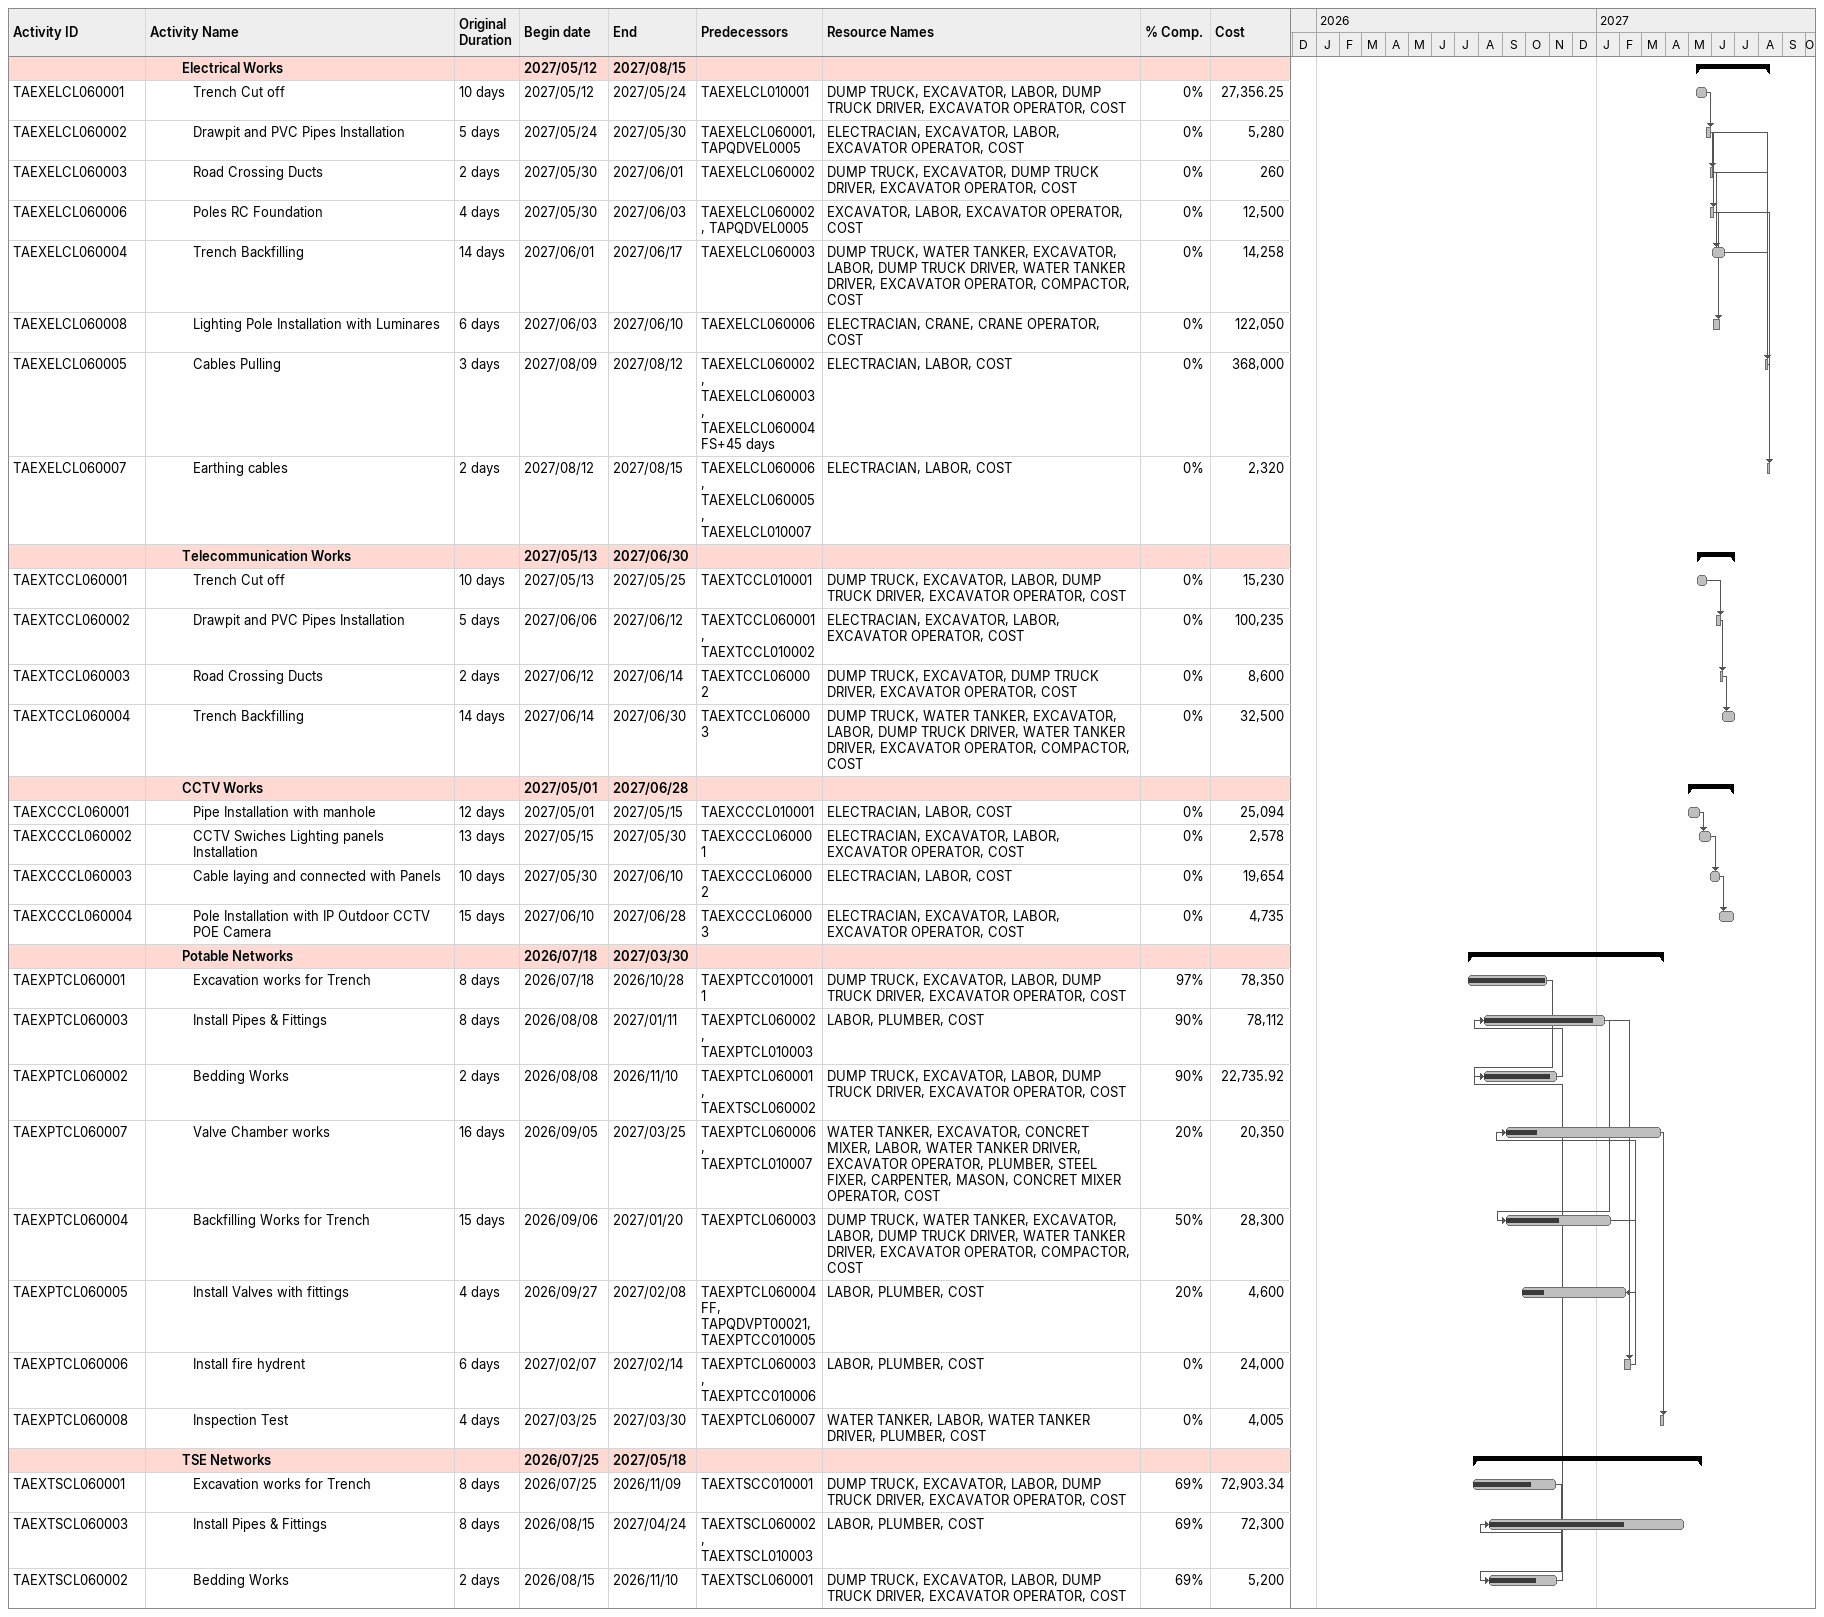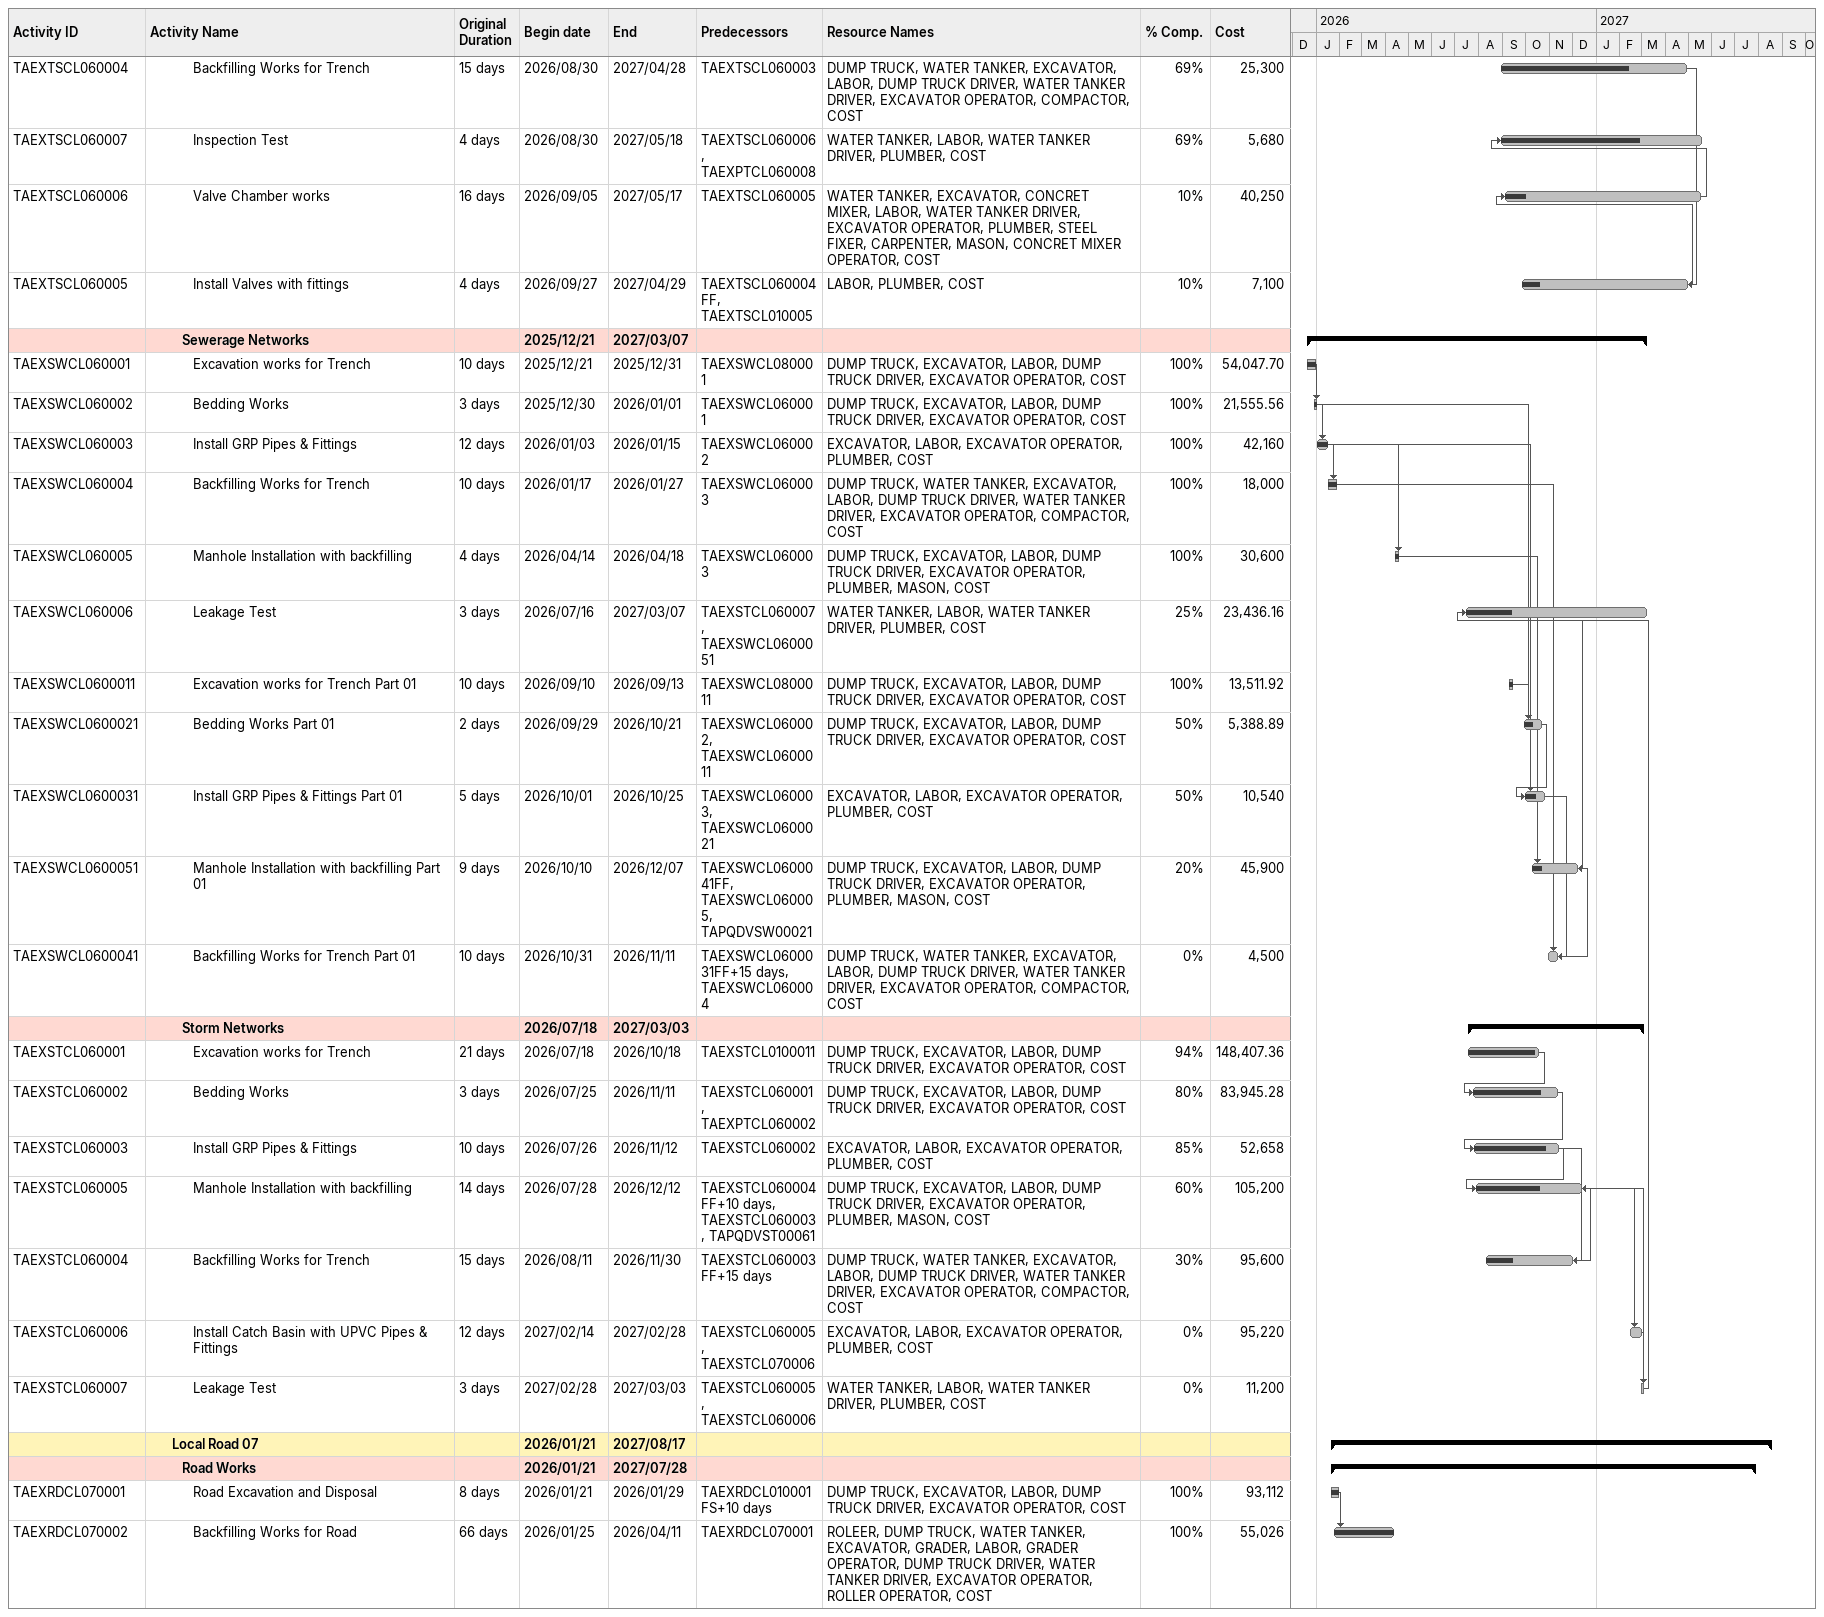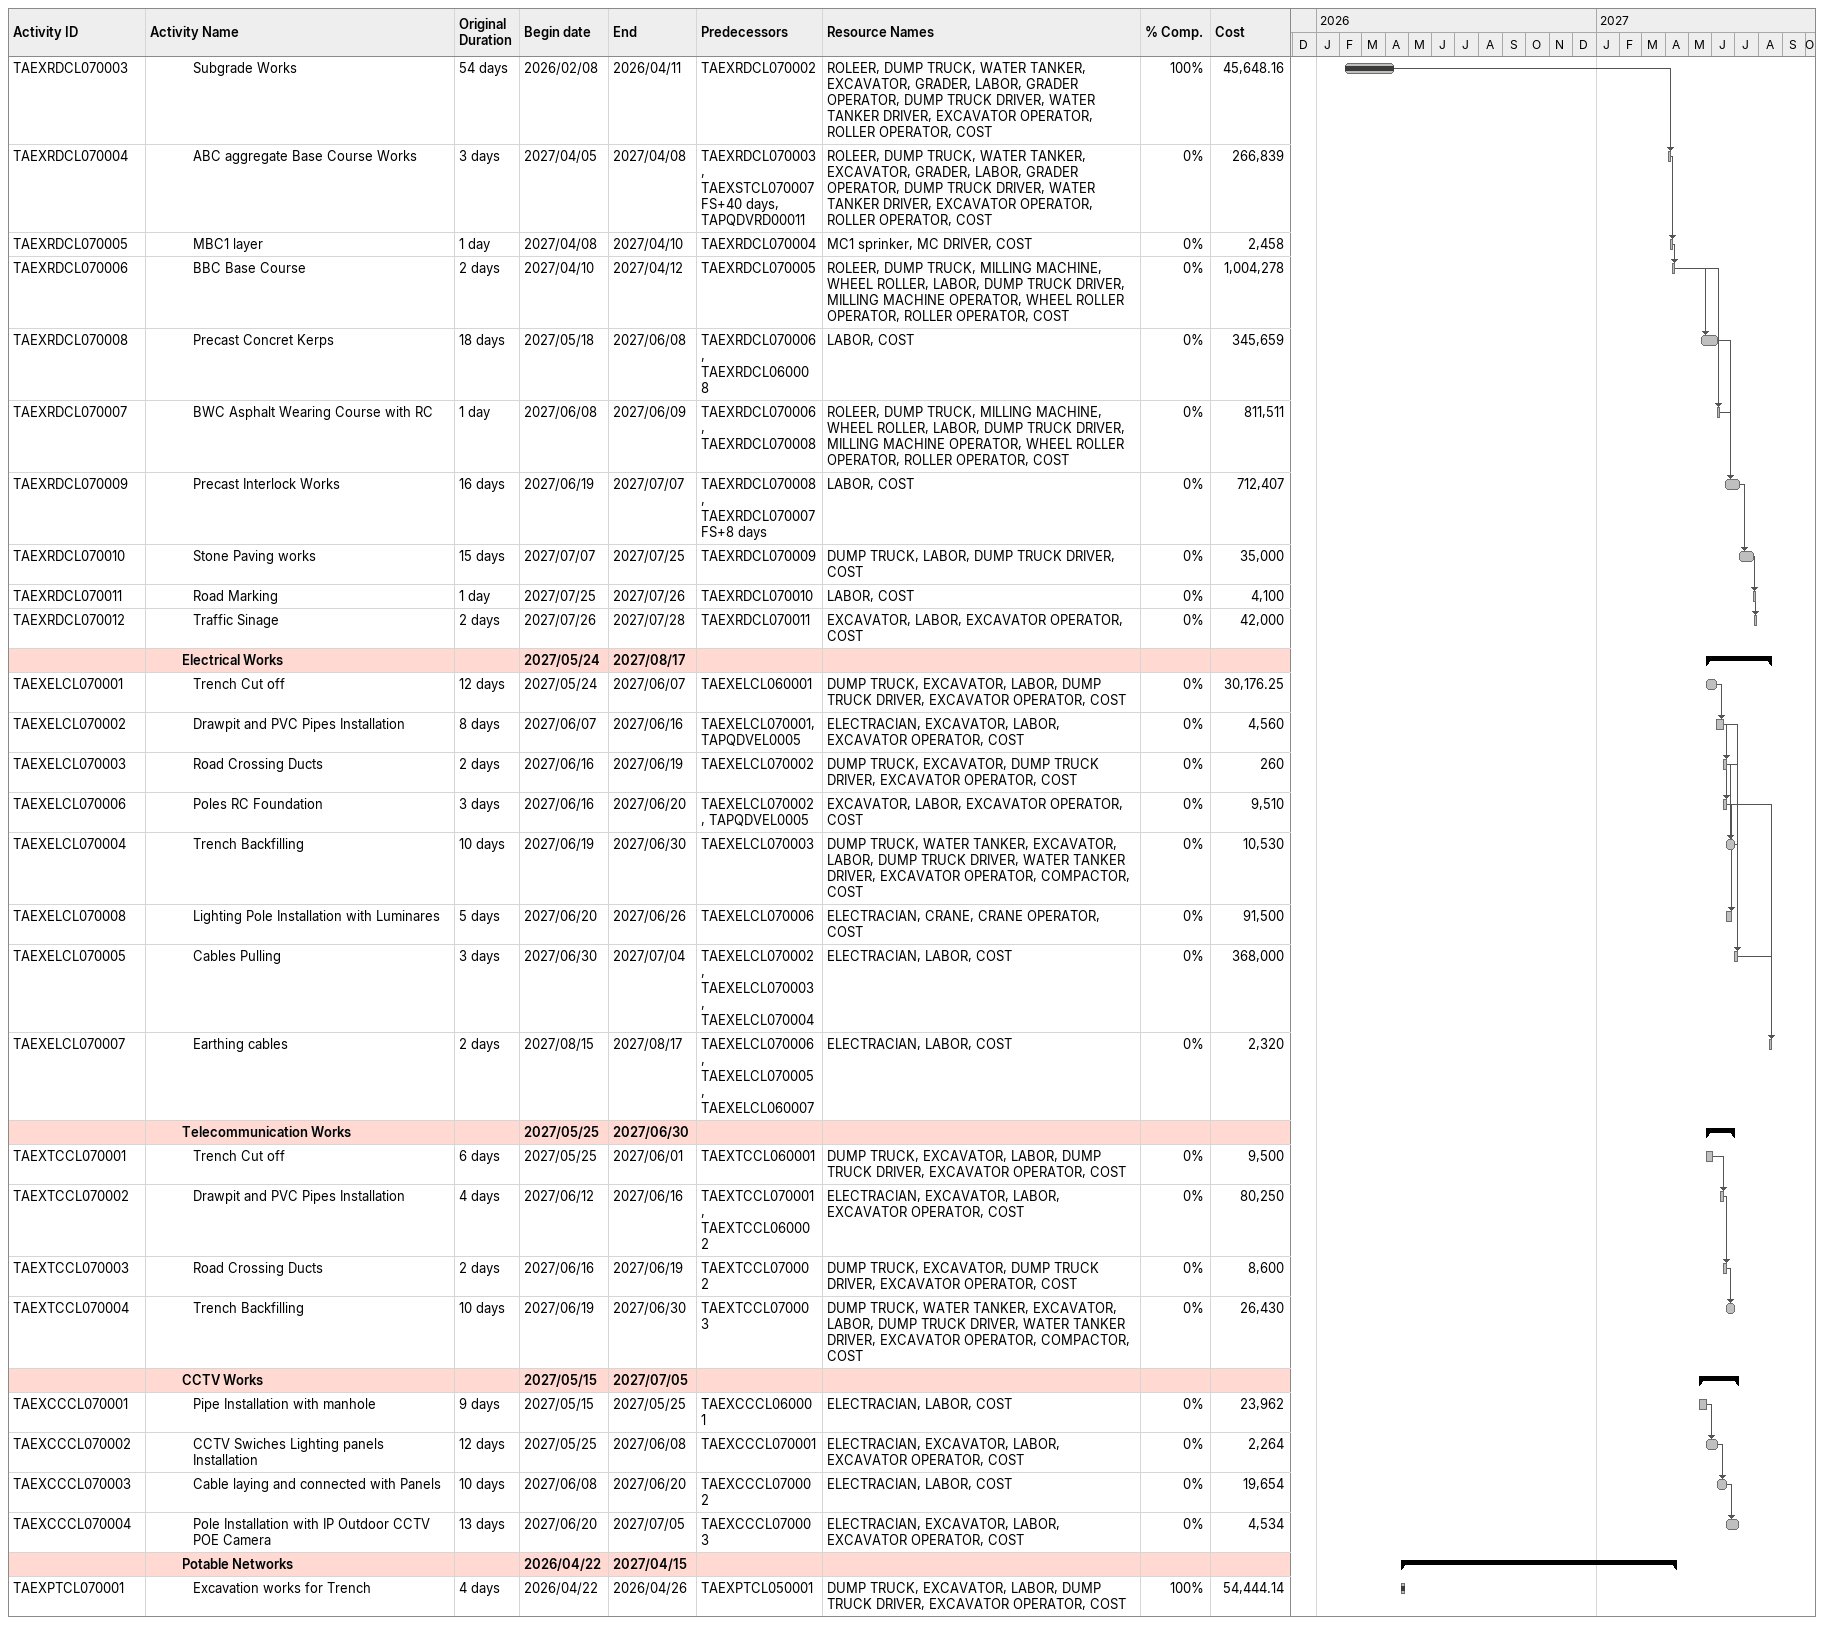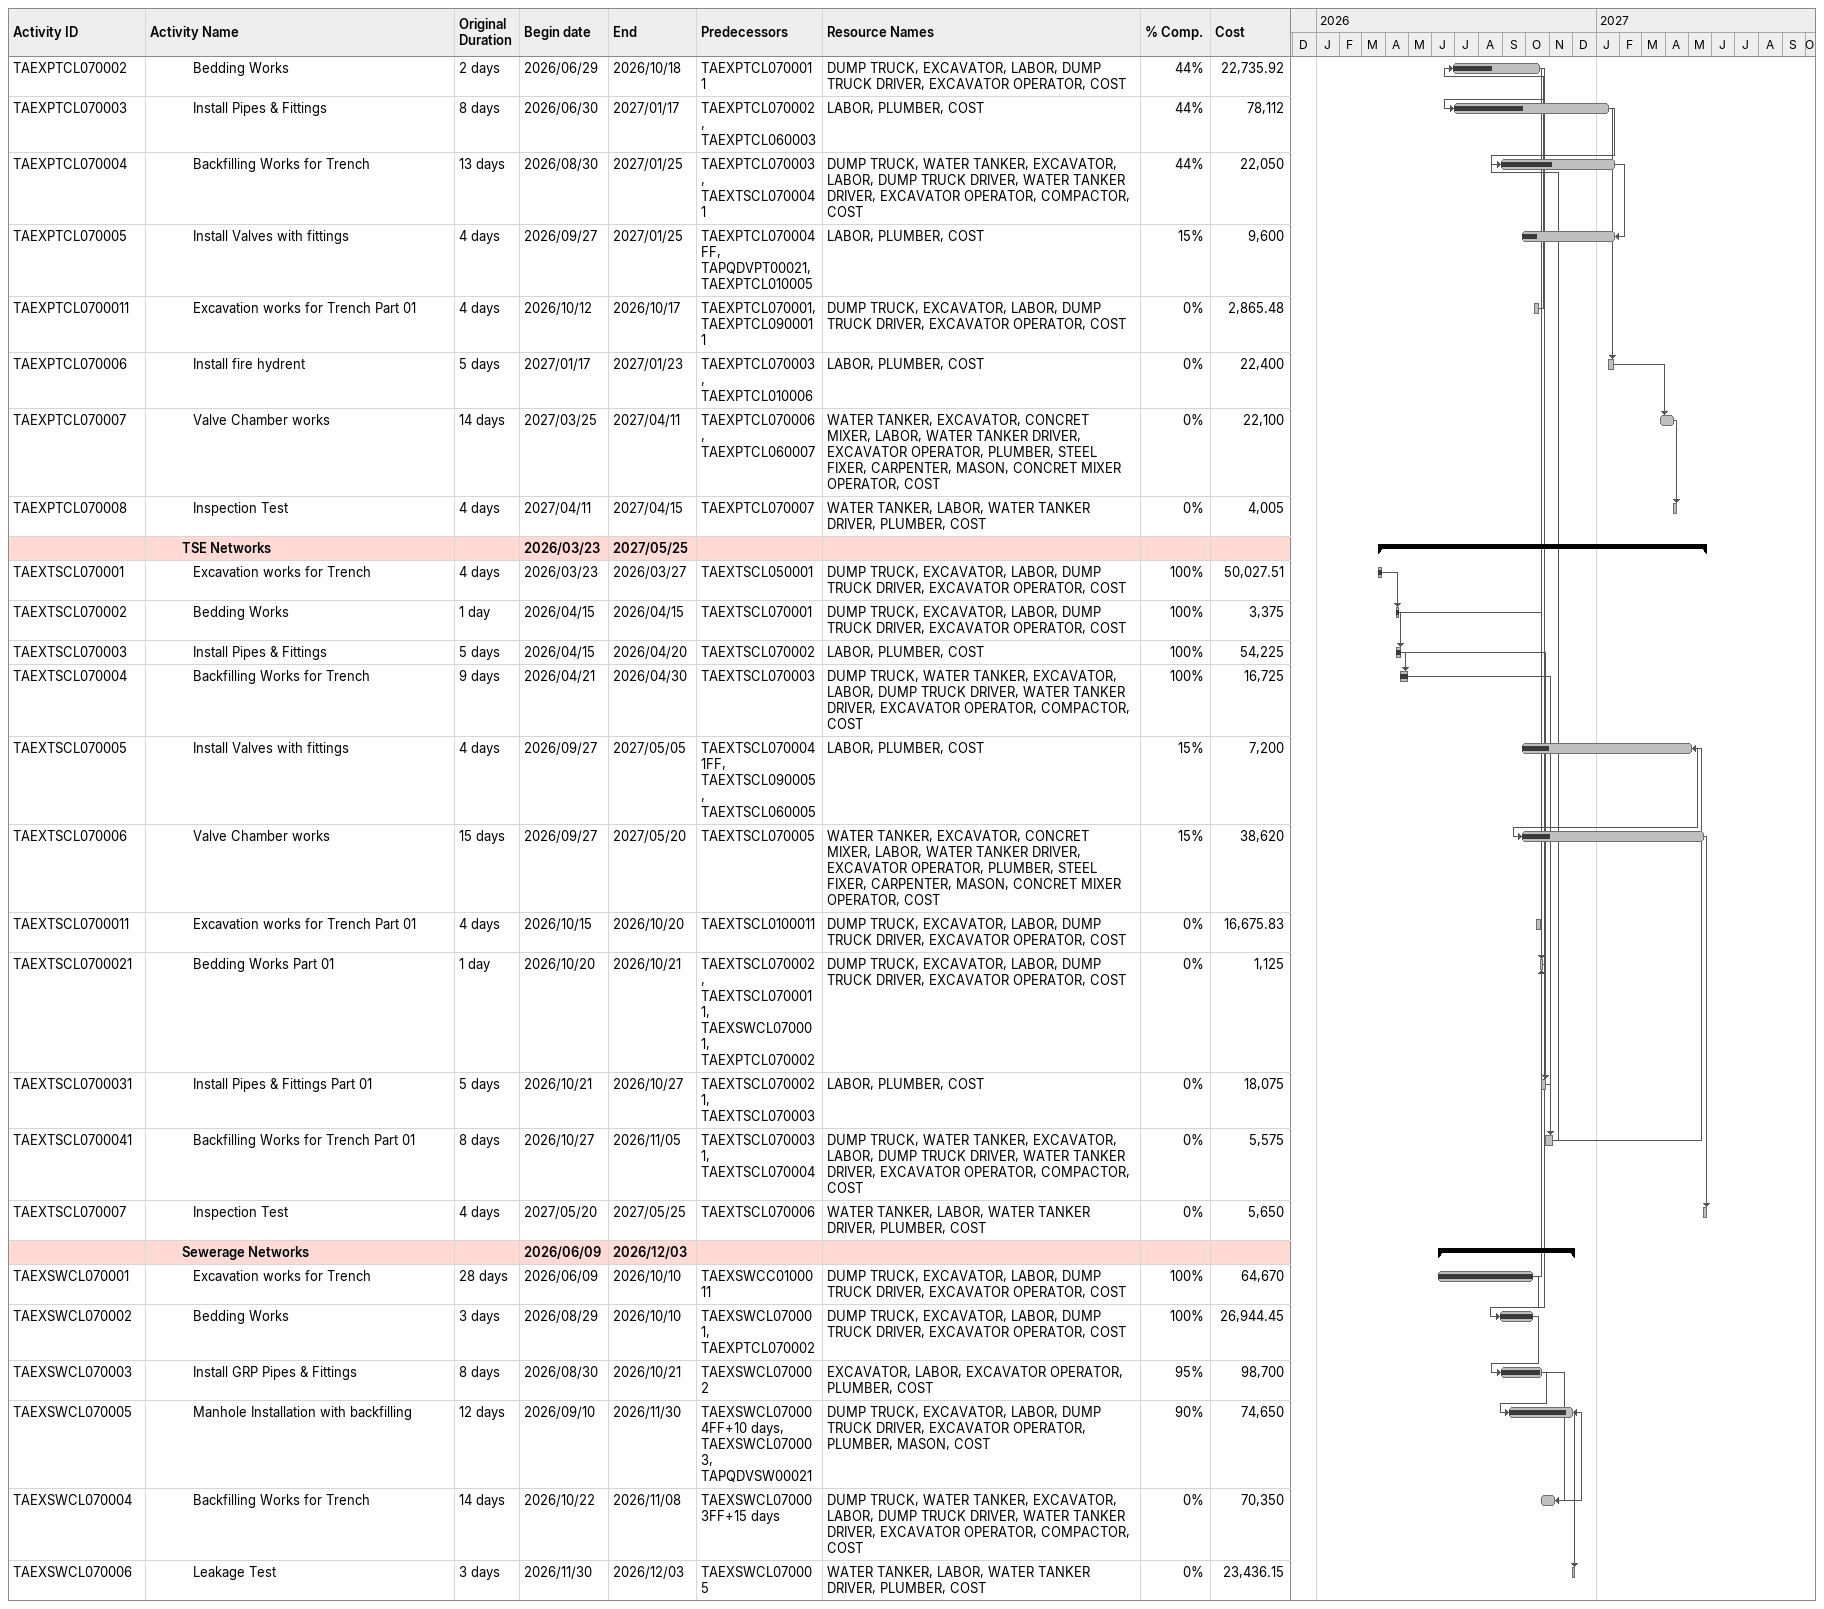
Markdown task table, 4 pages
| ID | Level | Task | Original duration | Start | Finish | Predecessors | Resources | % complete | Cost |
|---|---|---|---|---|---|---|---|---|---|
|  | 4 | **Electrical Works** |  | 2027-05-12 | 2027-08-15 |  |  |  |  |
| TAEXELCL060001 | 5 | Trench Cut off | 10d | 2027-05-12 | 2027-05-24 | TAEXELCL010001 | DUMP TRUCK, EXCAVATOR, LABOR, DUMP TRUCK DRIVER, EXCAVATOR OPERATOR, COST | 0 | 27356.25 |
| TAEXELCL060002 | 5 | Drawpit and PVC Pipes Installation | 5d | 2027-05-24 | 2027-05-30 | TAEXELCL060001, TAPQDVEL0005 | ELECTRACIAN, EXCAVATOR, LABOR, EXCAVATOR OPERATOR, COST | 0 | 5280 |
| TAEXELCL060003 | 5 | Road Crossing Ducts | 2d | 2027-05-30 | 2027-06-01 | TAEXELCL060002 | DUMP TRUCK, EXCAVATOR, DUMP TRUCK DRIVER, EXCAVATOR OPERATOR, COST | 0 | 260 |
| TAEXELCL060006 | 5 | Poles RC Foundation | 4d | 2027-05-30 | 2027-06-03 | TAEXELCL060002, TAPQDVEL0005 | EXCAVATOR, LABOR, EXCAVATOR OPERATOR, COST | 0 | 12500 |
| TAEXELCL060004 | 5 | Trench Backfilling | 14d | 2027-06-01 | 2027-06-17 | TAEXELCL060003 | DUMP TRUCK, WATER TANKER, EXCAVATOR, LABOR, DUMP TRUCK DRIVER, WATER TANKER DRIVER, EXCAVATOR OPERATOR, COMPACTOR, COST | 0 | 14258 |
| TAEXELCL060008 | 5 | Lighting Pole Installation with Luminares | 6d | 2027-06-03 | 2027-06-10 | TAEXELCL060006 | ELECTRACIAN, CRANE, CRANE OPERATOR, COST | 0 | 122050 |
| TAEXELCL060005 | 5 | Cables Pulling | 3d | 2027-08-09 | 2027-08-12 | TAEXELCL060002, TAEXELCL060003, TAEXELCL060004FS+45d | ELECTRACIAN, LABOR, COST | 0 | 368000 |
| TAEXELCL060007 | 5 | Earthing cables | 2d | 2027-08-12 | 2027-08-15 | TAEXELCL060006, TAEXELCL060005, TAEXELCL010007 | ELECTRACIAN, LABOR, COST | 0 | 2320 |
|  | 4 | **Telecommunication Works** |  | 2027-05-13 | 2027-06-30 |  |  |  |  |
| TAEXTCCL060001 | 5 | Trench Cut off | 10d | 2027-05-13 | 2027-05-25 | TAEXTCCL010001 | DUMP TRUCK, EXCAVATOR, LABOR, DUMP TRUCK DRIVER, EXCAVATOR OPERATOR, COST | 0 | 15230 |
| TAEXTCCL060002 | 5 | Drawpit and PVC Pipes Installation | 5d | 2027-06-06 | 2027-06-12 | TAEXTCCL060001, TAEXTCCL010002 | ELECTRACIAN, EXCAVATOR, LABOR, EXCAVATOR OPERATOR, COST | 0 | 100235 |
| TAEXTCCL060003 | 5 | Road Crossing Ducts | 2d | 2027-06-12 | 2027-06-14 | TAEXTCCL060002 | DUMP TRUCK, EXCAVATOR, DUMP TRUCK DRIVER, EXCAVATOR OPERATOR, COST | 0 | 8600 |
| TAEXTCCL060004 | 5 | Trench Backfilling | 14d | 2027-06-14 | 2027-06-30 | TAEXTCCL060003 | DUMP TRUCK, WATER TANKER, EXCAVATOR, LABOR, DUMP TRUCK DRIVER, WATER TANKER DRIVER, EXCAVATOR OPERATOR, COMPACTOR, COST | 0 | 32500 |
|  | 4 | **CCTV Works** |  | 2027-05-01 | 2027-06-28 |  |  |  |  |
| TAEXCCCL060001 | 5 | Pipe Installation with manhole | 12d | 2027-05-01 | 2027-05-15 | TAEXCCCL010001 | ELECTRACIAN, LABOR, COST | 0 | 25094 |
| TAEXCCCL060002 | 5 | CCTV Swiches Lighting panels Installation | 13d | 2027-05-15 | 2027-05-30 | TAEXCCCL060001 | ELECTRACIAN, EXCAVATOR, LABOR, EXCAVATOR OPERATOR, COST | 0 | 2578 |
| TAEXCCCL060003 | 5 | Cable laying and connected with Panels | 10d | 2027-05-30 | 2027-06-10 | TAEXCCCL060002 | ELECTRACIAN, LABOR, COST | 0 | 19654 |
| TAEXCCCL060004 | 5 | Pole Installation with IP Outdoor CCTV POE Camera | 15d | 2027-06-10 | 2027-06-28 | TAEXCCCL060003 | ELECTRACIAN, EXCAVATOR, LABOR, EXCAVATOR OPERATOR, COST | 0 | 4735 |
|  | 4 | **Potable Networks** |  | 2026-07-18 | 2027-03-30 |  |  |  |  |
| TAEXPTCL060001 | 5 | Excavation works for Trench | 8d | 2026-07-18 | 2026-10-28 | TAEXPTCC0100011 | DUMP TRUCK, EXCAVATOR, LABOR, DUMP TRUCK DRIVER, EXCAVATOR OPERATOR, COST | 97 | 78350 |
| TAEXPTCL060003 | 5 | Install Pipes & Fittings | 8d | 2026-08-08 | 2027-01-11 | TAEXPTCL060002, TAEXPTCL010003 | LABOR, PLUMBER, COST | 90 | 78112 |
| TAEXPTCL060002 | 5 | Bedding Works | 2d | 2026-08-08 | 2026-11-10 | TAEXPTCL060001, TAEXTSCL060002 | DUMP TRUCK, EXCAVATOR, LABOR, DUMP TRUCK DRIVER, EXCAVATOR OPERATOR, COST | 90 | 22735.92 |
| TAEXPTCL060007 | 5 | Valve Chamber works | 16d | 2026-09-05 | 2027-03-25 | TAEXPTCL060006, TAEXPTCL010007 | WATER TANKER, EXCAVATOR, CONCRET MIXER, LABOR, WATER TANKER DRIVER, EXCAVATOR OPERATOR, PLUMBER, STEEL FIXER, CARPENTER, MASON, CONCRET MIXER OPERATOR, COST | 20 | 20350 |
| TAEXPTCL060004 | 5 | Backfilling Works for Trench | 15d | 2026-09-06 | 2027-01-20 | TAEXPTCL060003 | DUMP TRUCK, WATER TANKER, EXCAVATOR, LABOR, DUMP TRUCK DRIVER, WATER TANKER DRIVER, EXCAVATOR OPERATOR, COMPACTOR, COST | 50 | 28300 |
| TAEXPTCL060005 | 5 | Install Valves with fittings | 4d | 2026-09-27 | 2027-02-08 | TAEXPTCL060004FF, TAPQDVPT00021, TAEXPTCC010005 | LABOR, PLUMBER, COST | 20 | 4600 |
| TAEXPTCL060006 | 5 | Install fire hydrent | 6d | 2027-02-07 | 2027-02-14 | TAEXPTCL060003, TAEXPTCC010006 | LABOR, PLUMBER, COST | 0 | 24000 |
| TAEXPTCL060008 | 5 | Inspection Test | 4d | 2027-03-25 | 2027-03-30 | TAEXPTCL060007 | WATER TANKER, LABOR, WATER TANKER DRIVER, PLUMBER, COST | 0 | 4005 |
|  | 4 | **TSE Networks** |  | 2026-07-25 | 2027-05-18 |  |  |  |  |
| TAEXTSCL060001 | 5 | Excavation works for Trench | 8d | 2026-07-25 | 2026-11-09 | TAEXTSCC010001 | DUMP TRUCK, EXCAVATOR, LABOR, DUMP TRUCK DRIVER, EXCAVATOR OPERATOR, COST | 69 | 72903.34 |
| TAEXTSCL060003 | 5 | Install Pipes & Fittings | 8d | 2026-08-15 | 2027-04-24 | TAEXTSCL060002, TAEXTSCL010003 | LABOR, PLUMBER, COST | 69 | 72300 |
| TAEXTSCL060002 | 5 | Bedding Works | 2d | 2026-08-15 | 2026-11-10 | TAEXTSCL060001 | DUMP TRUCK, EXCAVATOR, LABOR, DUMP TRUCK DRIVER, EXCAVATOR OPERATOR, COST | 69 | 5200 |
| TAEXTSCL060004 | 5 | Backfilling Works for Trench | 15d | 2026-08-30 | 2027-04-28 | TAEXTSCL060003 | DUMP TRUCK, WATER TANKER, EXCAVATOR, LABOR, DUMP TRUCK DRIVER, WATER TANKER DRIVER, EXCAVATOR OPERATOR, COMPACTOR, COST | 69 | 25300 |
| TAEXTSCL060007 | 5 | Inspection Test | 4d | 2026-08-30 | 2027-05-18 | TAEXTSCL060006, TAEXPTCL060008 | WATER TANKER, LABOR, WATER TANKER DRIVER, PLUMBER, COST | 69 | 5680 |
| TAEXTSCL060006 | 5 | Valve Chamber works | 16d | 2026-09-05 | 2027-05-17 | TAEXTSCL060005 | WATER TANKER, EXCAVATOR, CONCRET MIXER, LABOR, WATER TANKER DRIVER, EXCAVATOR OPERATOR, PLUMBER, STEEL FIXER, CARPENTER, MASON, CONCRET MIXER OPERATOR, COST | 10 | 40250 |
| TAEXTSCL060005 | 5 | Install Valves with fittings | 4d | 2026-09-27 | 2027-04-29 | TAEXTSCL060004FF, TAEXTSCL010005 | LABOR, PLUMBER, COST | 10 | 7100 |
|  | 4 | **Sewerage Networks** |  | 2025-12-21 | 2027-03-07 |  |  |  |  |
| TAEXSWCL060001 | 5 | Excavation works for Trench | 10d | 2025-12-21 | 2025-12-31 | TAEXSWCL080001 | DUMP TRUCK, EXCAVATOR, LABOR, DUMP TRUCK DRIVER, EXCAVATOR OPERATOR, COST | 100 | 54047.70 |
| TAEXSWCL060002 | 5 | Bedding Works | 3d | 2025-12-30 | 2026-01-01 | TAEXSWCL060001 | DUMP TRUCK, EXCAVATOR, LABOR, DUMP TRUCK DRIVER, EXCAVATOR OPERATOR, COST | 100 | 21555.56 |
| TAEXSWCL060003 | 5 | Install GRP Pipes & Fittings | 12d | 2026-01-03 | 2026-01-15 | TAEXSWCL060002 | EXCAVATOR, LABOR, EXCAVATOR OPERATOR, PLUMBER, COST | 100 | 42160 |
| TAEXSWCL060004 | 5 | Backfilling Works for Trench | 10d | 2026-01-17 | 2026-01-27 | TAEXSWCL060003 | DUMP TRUCK, WATER TANKER, EXCAVATOR, LABOR, DUMP TRUCK DRIVER, WATER TANKER DRIVER, EXCAVATOR OPERATOR, COMPACTOR, COST | 100 | 18000 |
| TAEXSWCL060005 | 5 | Manhole Installation with backfilling | 4d | 2026-04-14 | 2026-04-18 | TAEXSWCL060003 | DUMP TRUCK, EXCAVATOR, LABOR, DUMP TRUCK DRIVER, EXCAVATOR OPERATOR, PLUMBER, MASON, COST | 100 | 30600 |
| TAEXSWCL060006 | 5 | Leakage Test | 3d | 2026-07-16 | 2027-03-07 | TAEXSTCL060007, TAEXSWCL0600051 | WATER TANKER, LABOR, WATER TANKER DRIVER, PLUMBER, COST | 25 | 23436.16 |
| TAEXSWCL0600011 | 5 | Excavation works for Trench Part 01 | 10d | 2026-09-10 | 2026-09-13 | TAEXSWCL0800011 | DUMP TRUCK, EXCAVATOR, LABOR, DUMP TRUCK DRIVER, EXCAVATOR OPERATOR, COST | 100 | 13511.92 |
| TAEXSWCL0600021 | 5 | Bedding Works Part 01 | 2d | 2026-09-29 | 2026-10-21 | TAEXSWCL060002, TAEXSWCL0600011 | DUMP TRUCK, EXCAVATOR, LABOR, DUMP TRUCK DRIVER, EXCAVATOR OPERATOR, COST | 50 | 5388.89 |
| TAEXSWCL0600031 | 5 | Install GRP Pipes & Fittings Part 01 | 5d | 2026-10-01 | 2026-10-25 | TAEXSWCL060003, TAEXSWCL0600021 | EXCAVATOR, LABOR, EXCAVATOR OPERATOR, PLUMBER, COST | 50 | 10540 |
| TAEXSWCL0600051 | 5 | Manhole Installation with backfilling Part 01 | 9d | 2026-10-10 | 2026-12-07 | TAEXSWCL0600041FF, TAEXSWCL060005, TAPQDVSW00021 | DUMP TRUCK, EXCAVATOR, LABOR, DUMP TRUCK DRIVER, EXCAVATOR OPERATOR, PLUMBER, MASON, COST | 20 | 45900 |
| TAEXSWCL0600041 | 5 | Backfilling Works for Trench Part 01 | 10d | 2026-10-31 | 2026-11-11 | TAEXSWCL0600031FF+15d, TAEXSWCL060004 | DUMP TRUCK, WATER TANKER, EXCAVATOR, LABOR, DUMP TRUCK DRIVER, WATER TANKER DRIVER, EXCAVATOR OPERATOR, COMPACTOR, COST | 0 | 4500 |
|  | 4 | **Storm Networks** |  | 2026-07-18 | 2027-03-03 |  |  |  |  |
| TAEXSTCL060001 | 5 | Excavation works for Trench | 21d | 2026-07-18 | 2026-10-18 | TAEXSTCL0100011 | DUMP TRUCK, EXCAVATOR, LABOR, DUMP TRUCK DRIVER, EXCAVATOR OPERATOR, COST | 94 | 148407.36 |
| TAEXSTCL060002 | 5 | Bedding Works | 3d | 2026-07-25 | 2026-11-11 | TAEXSTCL060001, TAEXPTCL060002 | DUMP TRUCK, EXCAVATOR, LABOR, DUMP TRUCK DRIVER, EXCAVATOR OPERATOR, COST | 80 | 83945.28 |
| TAEXSTCL060003 | 5 | Install GRP Pipes & Fittings | 10d | 2026-07-26 | 2026-11-12 | TAEXSTCL060002 | EXCAVATOR, LABOR, EXCAVATOR OPERATOR, PLUMBER, COST | 85 | 52658 |
| TAEXSTCL060005 | 5 | Manhole Installation with backfilling | 14d | 2026-07-28 | 2026-12-12 | TAEXSTCL060004FF+10d, TAEXSTCL060003, TAPQDVST00061 | DUMP TRUCK, EXCAVATOR, LABOR, DUMP TRUCK DRIVER, EXCAVATOR OPERATOR, PLUMBER, MASON, COST | 60 | 105200 |
| TAEXSTCL060004 | 5 | Backfilling Works for Trench | 15d | 2026-08-11 | 2026-11-30 | TAEXSTCL060003FF+15d | DUMP TRUCK, WATER TANKER, EXCAVATOR, LABOR, DUMP TRUCK DRIVER, WATER TANKER DRIVER, EXCAVATOR OPERATOR, COMPACTOR, COST | 30 | 95600 |
| TAEXSTCL060006 | 5 | Install Catch Basin with UPVC Pipes & Fittings | 12d | 2027-02-14 | 2027-02-28 | TAEXSTCL060005, TAEXSTCL070006 | EXCAVATOR, LABOR, EXCAVATOR OPERATOR, PLUMBER, COST | 0 | 95220 |
| TAEXSTCL060007 | 5 | Leakage Test | 3d | 2027-02-28 | 2027-03-03 | TAEXSTCL060005, TAEXSTCL060006 | WATER TANKER, LABOR, WATER TANKER DRIVER, PLUMBER, COST | 0 | 11200 |
|  | 3 | **Local Road 07** |  | 2026-01-21 | 2027-08-17 |  |  |  |  |
|  | 4 | **Road Works** |  | 2026-01-21 | 2027-07-28 |  |  |  |  |
| TAEXRDCL070001 | 5 | Road Excavation and Disposal | 8d | 2026-01-21 | 2026-01-29 | TAEXRDCL010001FS+10d | DUMP TRUCK, EXCAVATOR, LABOR, DUMP TRUCK DRIVER, EXCAVATOR OPERATOR, COST | 100 | 93112 |
| TAEXRDCL070002 | 5 | Backfilling Works for Road | 66d | 2026-01-25 | 2026-04-11 | TAEXRDCL070001 | ROLEER, DUMP TRUCK, WATER TANKER, EXCAVATOR, GRADER, LABOR, GRADER OPERATOR, DUMP TRUCK DRIVER, WATER TANKER DRIVER, EXCAVATOR OPERATOR, ROLLER OPERATOR, COST | 100 | 55026 |
| TAEXRDCL070003 | 5 | Subgrade Works | 54d | 2026-02-08 | 2026-04-11 | TAEXRDCL070002 | ROLEER, DUMP TRUCK, WATER TANKER, EXCAVATOR, GRADER, LABOR, GRADER OPERATOR, DUMP TRUCK DRIVER, WATER TANKER DRIVER, EXCAVATOR OPERATOR, ROLLER OPERATOR, COST | 100 | 45648.16 |
| TAEXRDCL070004 | 5 | ABC aggregate Base Course Works | 3d | 2027-04-05 | 2027-04-08 | TAEXRDCL070003, TAEXSTCL070007FS+40d, TAPQDVRD00011 | ROLEER, DUMP TRUCK, WATER TANKER, EXCAVATOR, GRADER, LABOR, GRADER OPERATOR, DUMP TRUCK DRIVER, WATER TANKER DRIVER, EXCAVATOR OPERATOR, ROLLER OPERATOR, COST | 0 | 266839 |
| TAEXRDCL070005 | 5 | MBC1 layer | 1d | 2027-04-08 | 2027-04-10 | TAEXRDCL070004 | MC1 sprinker, MC DRIVER, COST | 0 | 2458 |
| TAEXRDCL070006 | 5 | BBC Base Course | 2d | 2027-04-10 | 2027-04-12 | TAEXRDCL070005 | ROLEER, DUMP TRUCK, MILLING MACHINE, WHEEL ROLLER, LABOR, DUMP TRUCK DRIVER, MILLING MACHINE OPERATOR, WHEEL ROLLER OPERATOR, ROLLER OPERATOR, COST | 0 | 1004278 |
| TAEXRDCL070008 | 5 | Precast Concret Kerps | 18d | 2027-05-18 | 2027-06-08 | TAEXRDCL070006, TAEXRDCL060008 | LABOR, COST | 0 | 345659 |
| TAEXRDCL070007 | 5 | BWC Asphalt Wearing Course with RC | 1d | 2027-06-08 | 2027-06-09 | TAEXRDCL070006, TAEXRDCL070008 | ROLEER, DUMP TRUCK, MILLING MACHINE, WHEEL ROLLER, LABOR, DUMP TRUCK DRIVER, MILLING MACHINE OPERATOR, WHEEL ROLLER OPERATOR, ROLLER OPERATOR, COST | 0 | 811511 |
| TAEXRDCL070009 | 5 | Precast Interlock Works | 16d | 2027-06-19 | 2027-07-07 | TAEXRDCL070008, TAEXRDCL070007FS+8d | LABOR, COST | 0 | 712407 |
| TAEXRDCL070010 | 5 | Stone Paving works | 15d | 2027-07-07 | 2027-07-25 | TAEXRDCL070009 | DUMP TRUCK, LABOR, DUMP TRUCK DRIVER, COST | 0 | 35000 |
| TAEXRDCL070011 | 5 | Road Marking | 1d | 2027-07-25 | 2027-07-26 | TAEXRDCL070010 | LABOR, COST | 0 | 4100 |
| TAEXRDCL070012 | 5 | Traffic Sinage | 2d | 2027-07-26 | 2027-07-28 | TAEXRDCL070011 | EXCAVATOR, LABOR, EXCAVATOR OPERATOR, COST | 0 | 42000 |
|  | 4 | **Electrical Works** |  | 2027-05-24 | 2027-08-17 |  |  |  |  |
| TAEXELCL070001 | 5 | Trench Cut off | 12d | 2027-05-24 | 2027-06-07 | TAEXELCL060001 | DUMP TRUCK, EXCAVATOR, LABOR, DUMP TRUCK DRIVER, EXCAVATOR OPERATOR, COST | 0 | 30176.25 |
| TAEXELCL070002 | 5 | Drawpit and PVC Pipes Installation | 8d | 2027-06-07 | 2027-06-16 | TAEXELCL070001, TAPQDVEL0005 | ELECTRACIAN, EXCAVATOR, LABOR, EXCAVATOR OPERATOR, COST | 0 | 4560 |
| TAEXELCL070003 | 5 | Road Crossing Ducts | 2d | 2027-06-16 | 2027-06-19 | TAEXELCL070002 | DUMP TRUCK, EXCAVATOR, DUMP TRUCK DRIVER, EXCAVATOR OPERATOR, COST | 0 | 260 |
| TAEXELCL070006 | 5 | Poles RC Foundation | 3d | 2027-06-16 | 2027-06-20 | TAEXELCL070002, TAPQDVEL0005 | EXCAVATOR, LABOR, EXCAVATOR OPERATOR, COST | 0 | 9510 |
| TAEXELCL070004 | 5 | Trench Backfilling | 10d | 2027-06-19 | 2027-06-30 | TAEXELCL070003 | DUMP TRUCK, WATER TANKER, EXCAVATOR, LABOR, DUMP TRUCK DRIVER, WATER TANKER DRIVER, EXCAVATOR OPERATOR, COMPACTOR, COST | 0 | 10530 |
| TAEXELCL070008 | 5 | Lighting Pole Installation with Luminares | 5d | 2027-06-20 | 2027-06-26 | TAEXELCL070006 | ELECTRACIAN, CRANE, CRANE OPERATOR, COST | 0 | 91500 |
| TAEXELCL070005 | 5 | Cables Pulling | 3d | 2027-06-30 | 2027-07-04 | TAEXELCL070002, TAEXELCL070003, TAEXELCL070004 | ELECTRACIAN, LABOR, COST | 0 | 368000 |
| TAEXELCL070007 | 5 | Earthing cables | 2d | 2027-08-15 | 2027-08-17 | TAEXELCL070006, TAEXELCL070005, TAEXELCL060007 | ELECTRACIAN, LABOR, COST | 0 | 2320 |
|  | 4 | **Telecommunication Works** |  | 2027-05-25 | 2027-06-30 |  |  |  |  |
| TAEXTCCL070001 | 5 | Trench Cut off | 6d | 2027-05-25 | 2027-06-01 | TAEXTCCL060001 | DUMP TRUCK, EXCAVATOR, LABOR, DUMP TRUCK DRIVER, EXCAVATOR OPERATOR, COST | 0 | 9500 |
| TAEXTCCL070002 | 5 | Drawpit and PVC Pipes Installation | 4d | 2027-06-12 | 2027-06-16 | TAEXTCCL070001, TAEXTCCL060002 | ELECTRACIAN, EXCAVATOR, LABOR, EXCAVATOR OPERATOR, COST | 0 | 80250 |
| TAEXTCCL070003 | 5 | Road Crossing Ducts | 2d | 2027-06-16 | 2027-06-19 | TAEXTCCL070002 | DUMP TRUCK, EXCAVATOR, DUMP TRUCK DRIVER, EXCAVATOR OPERATOR, COST | 0 | 8600 |
| TAEXTCCL070004 | 5 | Trench Backfilling | 10d | 2027-06-19 | 2027-06-30 | TAEXTCCL070003 | DUMP TRUCK, WATER TANKER, EXCAVATOR, LABOR, DUMP TRUCK DRIVER, WATER TANKER DRIVER, EXCAVATOR OPERATOR, COMPACTOR, COST | 0 | 26430 |
|  | 4 | **CCTV Works** |  | 2027-05-15 | 2027-07-05 |  |  |  |  |
| TAEXCCCL070001 | 5 | Pipe Installation with manhole | 9d | 2027-05-15 | 2027-05-25 | TAEXCCCL060001 | ELECTRACIAN, LABOR, COST | 0 | 23962 |
| TAEXCCCL070002 | 5 | CCTV Swiches Lighting panels Installation | 12d | 2027-05-25 | 2027-06-08 | TAEXCCCL070001 | ELECTRACIAN, EXCAVATOR, LABOR, EXCAVATOR OPERATOR, COST | 0 | 2264 |
| TAEXCCCL070003 | 5 | Cable laying and connected with Panels | 10d | 2027-06-08 | 2027-06-20 | TAEXCCCL070002 | ELECTRACIAN, LABOR, COST | 0 | 19654 |
| TAEXCCCL070004 | 5 | Pole Installation with IP Outdoor CCTV POE Camera | 13d | 2027-06-20 | 2027-07-05 | TAEXCCCL070003 | ELECTRACIAN, EXCAVATOR, LABOR, EXCAVATOR OPERATOR, COST | 0 | 4534 |
|  | 4 | **Potable Networks** |  | 2026-04-22 | 2027-04-15 |  |  |  |  |
| TAEXPTCL070001 | 5 | Excavation works for Trench | 4d | 2026-04-22 | 2026-04-26 | TAEXPTCL050001 | DUMP TRUCK, EXCAVATOR, LABOR, DUMP TRUCK DRIVER, EXCAVATOR OPERATOR, COST | 100 | 54444.14 |
| TAEXPTCL070002 | 5 | Bedding Works | 2d | 2026-06-29 | 2026-10-18 | TAEXPTCL0700011 | DUMP TRUCK, EXCAVATOR, LABOR, DUMP TRUCK DRIVER, EXCAVATOR OPERATOR, COST | 44 | 22735.92 |
| TAEXPTCL070003 | 5 | Install Pipes & Fittings | 8d | 2026-06-30 | 2027-01-17 | TAEXPTCL070002, TAEXPTCL060003 | LABOR, PLUMBER, COST | 44 | 78112 |
| TAEXPTCL070004 | 5 | Backfilling Works for Trench | 13d | 2026-08-30 | 2027-01-25 | TAEXPTCL070003, TAEXTSCL0700041 | DUMP TRUCK, WATER TANKER, EXCAVATOR, LABOR, DUMP TRUCK DRIVER, WATER TANKER DRIVER, EXCAVATOR OPERATOR, COMPACTOR, COST | 44 | 22050 |
| TAEXPTCL070005 | 5 | Install Valves with fittings | 4d | 2026-09-27 | 2027-01-25 | TAEXPTCL070004FF, TAPQDVPT00021, TAEXPTCL010005 | LABOR, PLUMBER, COST | 15 | 9600 |
| TAEXPTCL0700011 | 5 | Excavation works for Trench Part 01 | 4d | 2026-10-12 | 2026-10-17 | TAEXPTCL070001, TAEXPTCL0900011 | DUMP TRUCK, EXCAVATOR, LABOR, DUMP TRUCK DRIVER, EXCAVATOR OPERATOR, COST | 0 | 2865.48 |
| TAEXPTCL070006 | 5 | Install fire hydrent | 5d | 2027-01-17 | 2027-01-23 | TAEXPTCL070003, TAEXPTCL010006 | LABOR, PLUMBER, COST | 0 | 22400 |
| TAEXPTCL070007 | 5 | Valve Chamber works | 14d | 2027-03-25 | 2027-04-11 | TAEXPTCL070006, TAEXPTCL060007 | WATER TANKER, EXCAVATOR, CONCRET MIXER, LABOR, WATER TANKER DRIVER, EXCAVATOR OPERATOR, PLUMBER, STEEL FIXER, CARPENTER, MASON, CONCRET MIXER OPERATOR, COST | 0 | 22100 |
| TAEXPTCL070008 | 5 | Inspection Test | 4d | 2027-04-11 | 2027-04-15 | TAEXPTCL070007 | WATER TANKER, LABOR, WATER TANKER DRIVER, PLUMBER, COST | 0 | 4005 |
|  | 4 | **TSE Networks** |  | 2026-03-23 | 2027-05-25 |  |  |  |  |
| TAEXTSCL070001 | 5 | Excavation works for Trench | 4d | 2026-03-23 | 2026-03-27 | TAEXTSCL050001 | DUMP TRUCK, EXCAVATOR, LABOR, DUMP TRUCK DRIVER, EXCAVATOR OPERATOR, COST | 100 | 50027.51 |
| TAEXTSCL070002 | 5 | Bedding Works | 1d | 2026-04-15 | 2026-04-15 | TAEXTSCL070001 | DUMP TRUCK, EXCAVATOR, LABOR, DUMP TRUCK DRIVER, EXCAVATOR OPERATOR, COST | 100 | 3375 |
| TAEXTSCL070003 | 5 | Install Pipes & Fittings | 5d | 2026-04-15 | 2026-04-20 | TAEXTSCL070002 | LABOR, PLUMBER, COST | 100 | 54225 |
| TAEXTSCL070004 | 5 | Backfilling Works for Trench | 9d | 2026-04-21 | 2026-04-30 | TAEXTSCL070003 | DUMP TRUCK, WATER TANKER, EXCAVATOR, LABOR, DUMP TRUCK DRIVER, WATER TANKER DRIVER, EXCAVATOR OPERATOR, COMPACTOR, COST | 100 | 16725 |
| TAEXTSCL070005 | 5 | Install Valves with fittings | 4d | 2026-09-27 | 2027-05-05 | TAEXTSCL0700041FF, TAEXTSCL090005, TAEXTSCL060005 | LABOR, PLUMBER, COST | 15 | 7200 |
| TAEXTSCL070006 | 5 | Valve Chamber works | 15d | 2026-09-27 | 2027-05-20 | TAEXTSCL070005 | WATER TANKER, EXCAVATOR, CONCRET MIXER, LABOR, WATER TANKER DRIVER, EXCAVATOR OPERATOR, PLUMBER, STEEL FIXER, CARPENTER, MASON, CONCRET MIXER OPERATOR, COST | 15 | 38620 |
| TAEXTSCL0700011 | 5 | Excavation works for Trench Part 01 | 4d | 2026-10-15 | 2026-10-20 | TAEXTSCL0100011 | DUMP TRUCK, EXCAVATOR, LABOR, DUMP TRUCK DRIVER, EXCAVATOR OPERATOR, COST | 0 | 16675.83 |
| TAEXTSCL0700021 | 5 | Bedding Works Part 01 | 1d | 2026-10-20 | 2026-10-21 | TAEXTSCL070002, TAEXTSCL0700011, TAEXSWCL070001, TAEXPTCL070002 | DUMP TRUCK, EXCAVATOR, LABOR, DUMP TRUCK DRIVER, EXCAVATOR OPERATOR, COST | 0 | 1125 |
| TAEXTSCL0700031 | 5 | Install Pipes & Fittings Part 01 | 5d | 2026-10-21 | 2026-10-27 | TAEXTSCL0700021, TAEXTSCL070003 | LABOR, PLUMBER, COST | 0 | 18075 |
| TAEXTSCL0700041 | 5 | Backfilling Works for Trench Part 01 | 8d | 2026-10-27 | 2026-11-05 | TAEXTSCL0700031, TAEXTSCL070004 | DUMP TRUCK, WATER TANKER, EXCAVATOR, LABOR, DUMP TRUCK DRIVER, WATER TANKER DRIVER, EXCAVATOR OPERATOR, COMPACTOR, COST | 0 | 5575 |
| TAEXTSCL070007 | 5 | Inspection Test | 4d | 2027-05-20 | 2027-05-25 | TAEXTSCL070006 | WATER TANKER, LABOR, WATER TANKER DRIVER, PLUMBER, COST | 0 | 5650 |
|  | 4 | **Sewerage Networks** |  | 2026-06-09 | 2026-12-03 |  |  |  |  |
| TAEXSWCL070001 | 5 | Excavation works for Trench | 28d | 2026-06-09 | 2026-10-10 | TAEXSWCC0100011 | DUMP TRUCK, EXCAVATOR, LABOR, DUMP TRUCK DRIVER, EXCAVATOR OPERATOR, COST | 100 | 64670 |
| TAEXSWCL070002 | 5 | Bedding Works | 3d | 2026-08-29 | 2026-10-10 | TAEXSWCL070001, TAEXPTCL070002 | DUMP TRUCK, EXCAVATOR, LABOR, DUMP TRUCK DRIVER, EXCAVATOR OPERATOR, COST | 100 | 26944.45 |
| TAEXSWCL070003 | 5 | Install GRP Pipes & Fittings | 8d | 2026-08-30 | 2026-10-21 | TAEXSWCL070002 | EXCAVATOR, LABOR, EXCAVATOR OPERATOR, PLUMBER, COST | 95 | 98700 |
| TAEXSWCL070005 | 5 | Manhole Installation with backfilling | 12d | 2026-09-10 | 2026-11-30 | TAEXSWCL070004FF+10d, TAEXSWCL070003, TAPQDVSW00021 | DUMP TRUCK, EXCAVATOR, LABOR, DUMP TRUCK DRIVER, EXCAVATOR OPERATOR, PLUMBER, MASON, COST | 90 | 74650 |
| TAEXSWCL070004 | 5 | Backfilling Works for Trench | 14d | 2026-10-22 | 2026-11-08 | TAEXSWCL070003FF+15d | DUMP TRUCK, WATER TANKER, EXCAVATOR, LABOR, DUMP TRUCK DRIVER, WATER TANKER DRIVER, EXCAVATOR OPERATOR, COMPACTOR, COST | 0 | 70350 |
| TAEXSWCL070006 | 5 | Leakage Test | 3d | 2026-11-30 | 2026-12-03 | TAEXSWCL070005 | WATER TANKER, LABOR, WATER TANKER DRIVER, PLUMBER, COST | 0 | 23436.15 |
